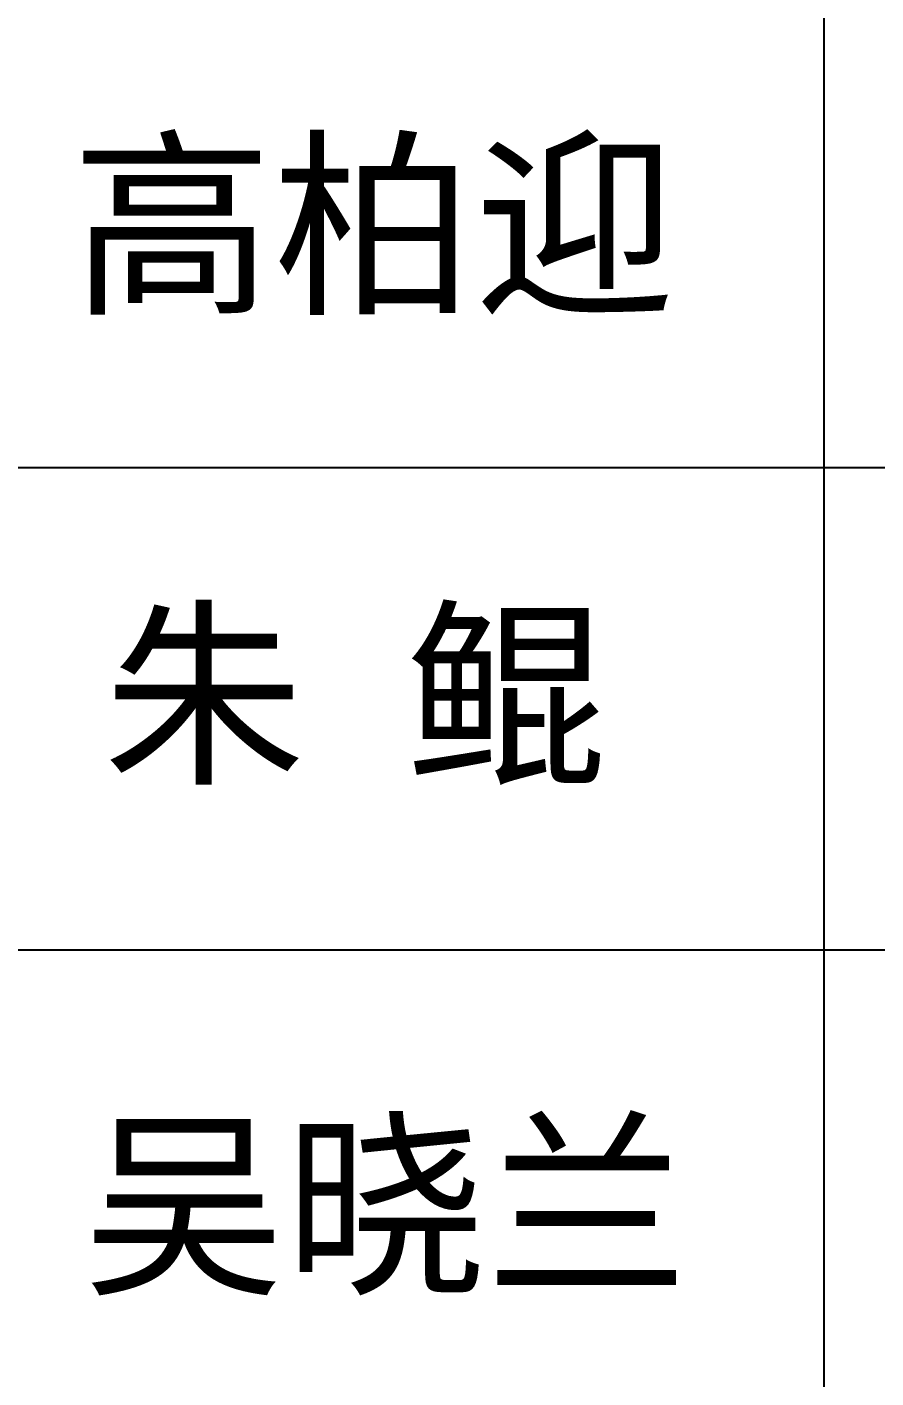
# Model space of a CAD drawing. Extents: x 33088 to 140010, y 13737 to 369010.
# Drawn here: x 117097 to 119031, y 103344 to 106424 of the extents above; entities that cross this region are included whole.
import ezdxf

# ---------------------------------------------------------------- set-up
doc = ezdxf.new("R2010")
doc.units = 0
doc.header["$LTSCALE"] = 1000
doc.header["$MEASUREMENT"] = 0
doc.layers.add('PUB_TITLE', color=4, linetype='CONTINUOUS')
doc.layers.add('签名', color=255, linetype='CONTINUOUS')
doc.styles.add('-黑体', font='simhei.ttf', dxfattribs={"width": 0.8})

msp = doc.modelspace()

# ---------------------------------------------------------------- linework, layer by layer
at = {"layer": 'PUB_TITLE', "color": 4}
for p, q in [((118913.3, 101019.8), (118913.3, 108719.8)), ((114843.4, 105419.8), (120893.4, 105419.8)), ((114843.4, 104319.8), (120893.4, 104319.8))]:
    msp.add_line(p, q, dxfattribs=at)

# ---------------------------------------------------------------- texts
at = {"layer": '签名', "linetype": 'CONTINUOUS', "style": '-黑体'}
for s, p in [('高柏迎', (117198, 105804.4)), ('朱 鲲', (117270.1, 104732.9)), ('吴晓兰', (117225.4, 103569))]:
    msp.add_text(s, height=336.6, dxfattribs=at).set_placement(p)

doc.saveas('drawing.dxf')
